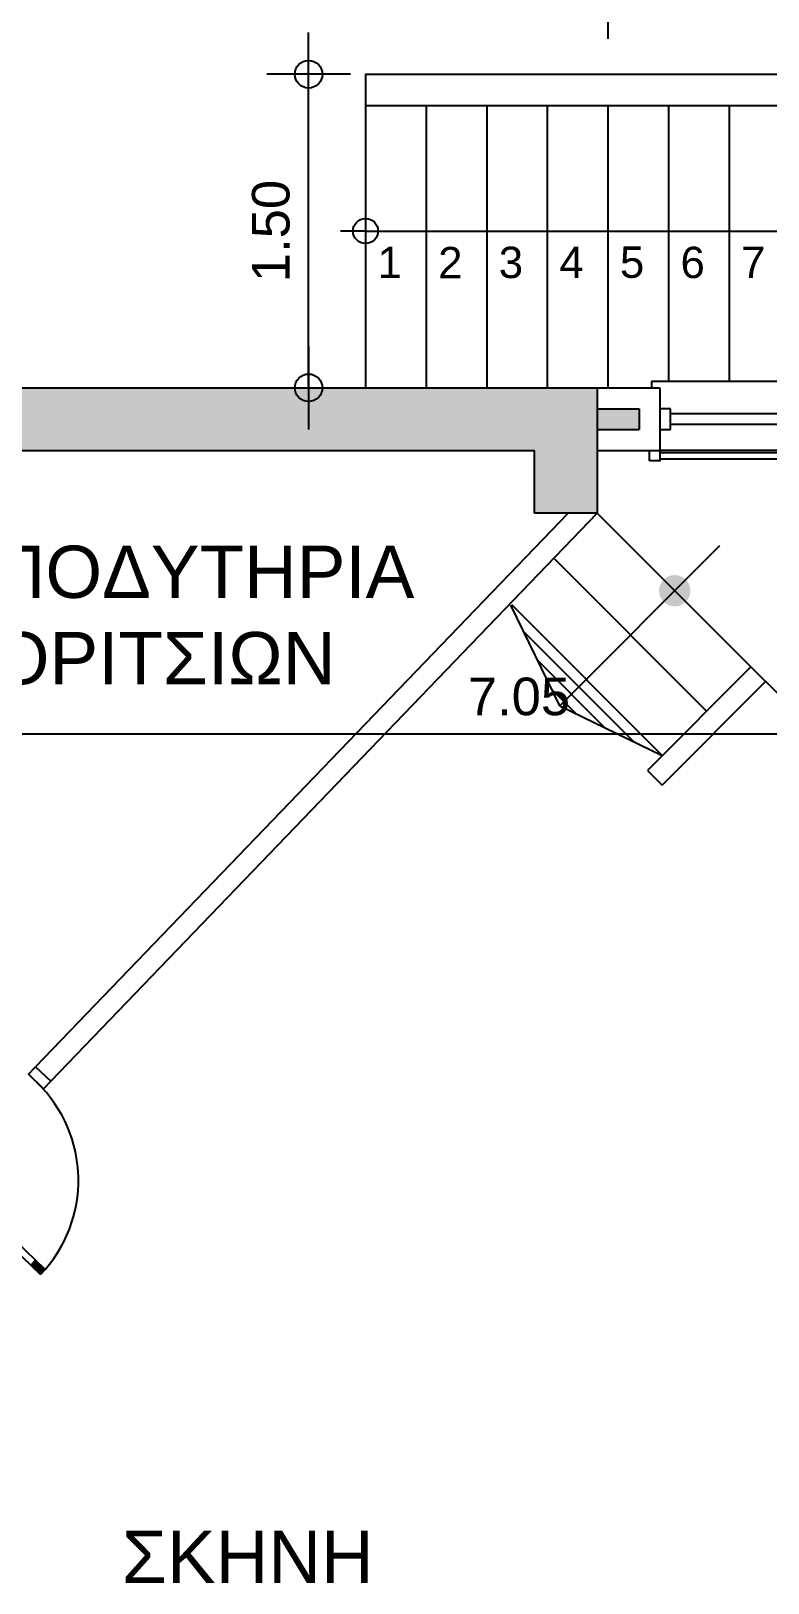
# Model space of a CAD drawing. Header units: metres. Extents: x -11 to 85, y -301 to 135.
# Drawn here: x 16.26 to 19.79, y 38.83 to 46.25 of the extents above; entities that cross this region are included whole.
import ezdxf
from ezdxf.enums import TextEntityAlignment as Align

# ---------------------------------------------------------------- set-up
doc = ezdxf.new("R2010")
doc.units = ezdxf.units.M
doc.header["$LTSCALE"] = 0.036
doc.header["$PDMODE"] = 2
for name, color, linetype in [('arxitek corofos', 252, 'Continuous'), ('DIMBLK', 252, 'Continuous'), ('Epipla', 252, 'Continuous'), ('Parathira', 252, 'Continuous')]:
    doc.layers.add(name, color=color, linetype=linetype)
doc.styles.add('COMU-N', font='arial.ttf')
doc.styles.get("Standard").update_dxf_attribs({"font": 'arial.ttf'})
doc.dimstyles.new('CADWDOT', dxfattribs={"dimscale": 0.1, "dimtxt": 1.8, "dimasz": 0.08, "dimexe": 2, "dimexo": 0, "dimgap": 0.09, "dimtad": 0, "dimrnd": 0.001, "dimzin": 0, "dimdsep": 46, "dimtxsty": 'Standard', "dimblk1": 'ARTDIM', "dimblk2": 'ARTDIM', "dimsah": 1, "dimcen": 0.09, "dimdle": 0.05, "dimse1": 1, "dimse2": 1, "dimadec": 0, "dimazin": 0, "dimtfac": 1, "dimtmove": 0, "dimatfit": 3, "dimldrblk": 'ARTDIM', "dimfxl": 2, "dimtvp": 0.9999, "dimtolj": 1, "dimtzin": 0, "dimarcsym": 0})

# ---------------------------------------------------------------- blocks, each defined once
blk = doc.blocks.new('A$C52D13D70')
at = {"layer": 'Parathira'}
for p, q in [((-0.33, 0.04), (-0.33, -2.44)), ((-0.3, 0.04), (-0.33, 0.04)), ((-0.1, 0), (-0.2, 0)), ((-0.2, 0), (-0.2, -0.05)), ((-0.1, -0.05), (-0.1, 0)), ((0, 0), (0, -2.4)), ((-0.2, -0.05), (-0.1, -0.05)), ((-0.175, -0.05), (-0.175, -0.7833)), ((-0.125, -0.05), (-0.125, -0.7833)), ((-0.1, -0.7833), (-0.2, -0.7833)), ((-0.2, -0.7833), (-0.2, -0.8333)), ((-0.1, -0.8333), (-0.1, -0.7833)), ((-0.2, -0.8333), (-0.1, -0.8333)), ((-0.175, -0.8333), (-0.175, -1.5667)), ((-0.125, -0.8333), (-0.125, -1.5667)), ((-0.1, -1.5667), (-0.2, -1.5667)), ((-0.2, -1.5667), (-0.2, -1.6167)), ((-0.2, -1.6167), (-0.1, -1.6167)), ((-0.175, -1.6167), (-0.175, -2.35)), ((-0.125, -1.6167), (-0.125, -2.35)), ((-0.1, -1.6167), (-0.1, -1.5667)), ((-0.1, -2.35), (-0.2, -2.35)), ((-0.2, -2.35), (-0.2, -2.4)), ((-0.1, -2.4), (-0.1, -2.35)), ((-0.33, -2.44), (-0.3, -2.44)), ((-0.2, -2.4), (-0.1, -2.4))]:
    blk.add_line(p, q, dxfattribs=at)
blk = doc.blocks.new('ARTDIM')
at = {"layer": 'DIMBLK'}
for p, q in [((0, -24.9975), (0, 24.9975)), ((-24.9975, 0), (24.9975, 0))]:
    blk.add_line(p, q, dxfattribs=at)
blk.add_circle((0, 0), 8.25, dxfattribs=at)
blk = doc.blocks.new('*D416')
at = {"layer": 'arxitek corofos', "color": 0, "lineweight": -2}
blk.add_line((22.1157, 42.89), (15.0817, 42.89), dxfattribs=at)
at = {"layer": 'Defpoints', "color": 0, "transparency": 16777216}
for p in [(15.0737, 43.5474), (22.1237, 43.5474), (15.0737, 42.89)]:
    blk.add_point(p, dxfattribs=at)
at = {"layer": 'arxitek corofos', "color": 0, "lineweight": -2, "xscale": 0.008, "yscale": 0.008, "zscale": 0.008, "rotation": 180}
blk.add_blockref('ARTDIM', (15.0737, 42.89), dxfattribs=at)
at = {"layer": 'arxitek corofos', "color": 0, "lineweight": -2, "xscale": 0.008, "yscale": 0.008, "zscale": 0.008}
blk.add_blockref('ARTDIM', (22.1237, 42.89), dxfattribs=at)
at = {"layer": 'arxitek corofos', "color": 0, "insert": (18.5987, 43.07), "char_height": 0.18, "attachment_point": 5}
blk.add_mtext('\\A1;7.05', dxfattribs=at)
blk = doc.blocks.new('A$C32F8495E')
at = {"layer": 'Parathira'}
for p, q in [((1.2176, 1.1864), (1.2534, 1.2213)), ((1.2874, 1.1147), (1.2176, 1.1864)), ((1.3232, 1.1496), (1.2874, 1.1147)), ((0.752, 0.7328), (0.7162, 0.6979)), ((0.8218, 0.6611), (0.752, 0.7328)), ((0.7911, 0.6927), (0.8144, 0.7154)), ((1.2447, 0.2271), (0.7911, 0.6927)), ((0.7957, 0.6972), (0.8411, 0.6507)), ((0.8004, 0.7018), (0.8458, 0.6552)), ((0.8051, 0.7063), (0.8504, 0.6597)), ((0.8097, 0.7108), (0.8551, 0.6643)), ((0.8144, 0.7154), (1.2674, 0.2504)), ((0.8597, 0.6688), (0.8365, 0.6461)), ((0.786, 0.6262), (0.8218, 0.6611)), ((1.2226, 0.2964), (1.1993, 0.2737)), ((1.204, 0.2782), (1.2493, 0.2317)), ((1.2087, 0.2828), (1.2539, 0.2363)), ((1.2133, 0.2873), (1.2585, 0.2409)), ((1.218, 0.2918), (1.263, 0.2456))]:
    blk.add_line(p, q, dxfattribs=at)
blk.add_arc((0.7911, 0.6927), 0.65, 314.25594, 44.25594, dxfattribs=at)
blk = doc.blocks.new('A$C074263FA')
at = {"layer": 'Epipla'}
for p, q in [((0.05, -0.01), (2.45, -0.01)), ((0.05, -0.04), (2.45, -0.04))]:
    blk.add_line(p, q, dxfattribs=at)
for points in [[(0, -0.05), (0, 0), (0.05, 0), (0.05, -0.05)], [(2.5, -0.05), (2.5, 0), (2.45, 0), (2.45, -0.05)]]:
    blk.add_lwpolyline(points, close=True, dxfattribs=at)
blk = doc.blocks.new('*D527')
at = {"layer": 'arxitek corofos', "color": 0, "lineweight": -2}
blk.add_line((19.0322, 46.4165), (21.6262, 46.4165), dxfattribs=at)
at = {"layer": 'Defpoints', "color": 0, "transparency": 16777216}
for p in [(21.6342, 46.4165), (19.0242, 46.0474, -1.33), (21.6342, 46.0474, -1.33)]:
    blk.add_point(p, dxfattribs=at)
at = {"layer": 'arxitek corofos', "color": 0, "lineweight": -2, "xscale": 0.008, "yscale": 0.008, "zscale": 0.008, "rotation": 180}
blk.add_blockref('ARTDIM', (19.0242, 46.4165), dxfattribs=at)
at = {"layer": 'arxitek corofos', "color": 0, "lineweight": -2, "xscale": 0.008, "yscale": 0.008, "zscale": 0.008}
blk.add_blockref('ARTDIM', (21.6342, 46.4165), dxfattribs=at)
at = {"layer": 'arxitek corofos', "color": 0, "insert": (20.3292, 46.5965), "char_height": 0.18, "attachment_point": 5}
blk.add_mtext('\\A1;2.61', dxfattribs=at)
blk = doc.blocks.new('*D529')
at = {"layer": 'arxitek corofos', "color": 0, "lineweight": -2}
blk.add_line((17.5916, 44.5554), (17.5916, 46.0394), dxfattribs=at)
at = {"layer": 'Defpoints', "color": 0, "transparency": 16777216}
for p in [(17.5916, 46.0474), (18.1786, 46.0474, -1.33), (18.1786, 44.5474, -1.33)]:
    blk.add_point(p, dxfattribs=at)
at = {"layer": 'arxitek corofos', "color": 0, "lineweight": -2, "xscale": 0.008, "yscale": 0.008, "zscale": 0.008}
for p, rotation in [((17.5916, 46.0474), 90), ((17.5916, 44.5474), 270)]:
    blk.add_blockref('ARTDIM', p, dxfattribs=dict(at, rotation=rotation))
at = {"layer": 'arxitek corofos', "color": 0, "insert": (17.4116, 45.2974), "char_height": 0.18, "attachment_point": 5, "rotation": 90}
blk.add_mtext('\\A1;1.50', dxfattribs=at)

msp = doc.modelspace()

# ---------------------------------------------------------------- hatches: boundary and pattern name
at = {"layer": 'arxitek corofos'}
for points in [[(18.9737, 44.5474), (14.7737, 44.5474), (14.7737, 43.9474), (15.0737, 43.9474), (15.0737, 44.2474), (18.6737, 44.2474), (18.6737, 43.9474), (18.9737, 43.9474)], [(19.1737, 44.4474), (18.9737, 44.4474), (18.9737, 44.3474), (19.1737, 44.3474)]]:
    msp.add_hatch(color=256, dxfattribs=at).paths.add_polyline_path(points)
h = msp.add_hatch(color=256, dxfattribs=at)
h.paths.add_polyline_path([(19.3443, 43.5767), (19.4193, 43.5767, -0.414214), (19.3443, 43.5017)])
h.paths.add_polyline_path([(19.2693, 43.5767), (19.3443, 43.5767), (19.3443, 43.5017, -0.414214)])
h.paths.add_polyline_path([(19.3443, 43.6517), (19.3443, 43.5767), (19.2693, 43.5767, -0.414214)])
h.paths.add_polyline_path([(19.3443, 43.6517, -0.414214), (19.4193, 43.5767), (19.3443, 43.5767)])

# ---------------------------------------------------------------- linework, layer by layer
for p, q in [((17.8642, 46.0474, -1.33), (21.6342, 46.0474, -1.33)), ((17.8642, 46.0474, -1.33), (17.8642, 44.5474, -1.33)), ((17.8642, 45.8974, -1.33), (21.6342, 45.8974, -1.33)), ((18.1542, 45.8974, -1.33), (18.1542, 44.5474, -1.33)), ((18.4442, 45.8974, -1.33), (18.4442, 44.5474, -1.33)), ((18.7342, 45.8974, -1.33), (18.7342, 44.5474, -1.33)), ((19.0242, 45.8974, -1.33), (19.0242, 44.5474, -1.33)), ((19.3142, 45.8974, -1.33), (19.3142, 44.5774, -1.33)), ((19.6042, 45.8974, -1.33), (19.6042, 44.5774, -1.33)), ((17.8642, 45.2974, -1.33), (17.7442, 45.2974, -1.33)), ((17.8642, 45.2974, -1.33), (21.6342, 45.2974, -1.33)), ((14.7737, 44.5474), (18.9737, 44.5474)), ((18.9737, 44.5474), (18.9737, 43.9474)), ((18.9737, 44.5474), (19.2737, 44.5474)), ((19.2737, 44.5474), (19.2737, 44.2474)), ((18.9737, 44.4474), (19.1737, 44.4474)), ((19.1737, 44.4474), (19.1737, 44.3474)), ((18.9737, 44.3474), (19.1737, 44.3474)), ((15.0737, 44.2474), (18.6737, 44.2474)), ((18.6737, 43.9474), (18.6737, 44.2474)), ((18.9737, 44.2474), (19.2737, 44.2474)), ((18.8349, 43.9474), (16.285, 41.2994)), ((18.9737, 43.9474), (16.3571, 41.2301)), ((18.9737, 43.9474), (18.6737, 43.9474)), ((18.9737, 43.9474), (19.7085, 43.2126)), ((18.7681, 43.7287), (19.4963, 43.0005)), ((19.5593, 43.7917), (18.7944, 43.0268)), ((18.7944, 43.0268), (18.5599, 43.5074)), ((18.5625, 43.5101), (19.2842, 42.7884)), ((18.6223, 43.3795), (19.1464, 42.8555)), ((18.6898, 43.2414), (19.0085, 42.9226)), ((19.7085, 43.2126), (19.2135, 42.7176)), ((19.7085, 43.2126), (19.7792, 43.1419)), ((19.7792, 43.1419), (19.2842, 42.6469)), ((19.7791, 43.1437), (19.9899, 42.9329)), ((18.7572, 43.1032), (18.8707, 42.9897)), ((18.7944, 43.0268), (19.2842, 42.7884)), ((19.2135, 42.7176), (19.2842, 42.6469)), ((16.285, 41.2994), (16.3571, 41.2301))]:
    msp.add_line(p, q, dxfattribs=at)
msp.add_circle((17.8642, 45.2974, -1.33), 0.06, dxfattribs=at)

# ---------------------------------------------------------------- block references
for name, p, rotation in [('A$C52D13D70', (21.6737, 44.2474), 270), ('A$C32F8495E', (15.0712, 40.0389), 1.824983389549319)]:
    msp.add_blockref(name, p, dxfattribs=dict(at, rotation=rotation))
msp.add_blockref('A$C074263FA', (19.2237, 44.2474), dxfattribs=at)

# ---------------------------------------------------------------- texts
at = {"layer": 'arxitek corofos', "style": 'COMU-N'}
for s, p in [('1', (17.9802, 45.1474, -1.33)), ('2', (18.2702, 45.1474, -1.33)), ('3', (18.5602, 45.1474, -1.33)), ('4', (18.8502, 45.1474, -1.33)), ('5', (19.1402, 45.1474, -1.33)), ('6', (19.4302, 45.1474, -1.33)), ('7', (19.7202, 45.1474, -1.33))]:
    msp.add_text(s, height=0.15, dxfattribs=at).set_placement(p, align=Align.MIDDLE)
for s, p in [('ΑΠΟΔΥΤΗΡΙΑ ', (15.8466, 43.5424)), ('ΚΟΡΙΤΣΙΩΝ', (15.8466, 43.1293)), ('ΣΚΗΝΗ', (16.6976, 38.8304))]:
    msp.add_text(s, height=0.25, dxfattribs=at).set_placement(p)

# ---------------------------------------------------------------- dimensions: what is measured, and where the dimension line sits
at = {"layer": 'arxitek corofos'}
for base, p1, p2, picture, middle in [((21.6342, 46.4165), (19.0242, 46.0474, -1.33), (21.6342, 46.0474, -1.33), '*D527', (20.3292, 46.5965)), ((15.0737, 42.89), (22.1237, 43.5474), (15.0737, 43.5474), '*D416', (18.5987, 43.07))]:
    dim = msp.add_linear_dim(base=base, p1=p1, p2=p2, dimstyle='CADWDOT', dxfattribs=at)
    dim.commit()
    dim.dimension.update_dxf_attribs({"geometry": picture, "text_midpoint": middle})
dim = msp.add_linear_dim(base=(17.5916, 46.0474), p1=(18.1786, 44.5474, -1.33), p2=(18.1786, 46.0474, -1.33), angle=90, dimstyle='CADWDOT', dxfattribs=at)
dim.commit()
dim.dimension.update_dxf_attribs({"geometry": '*D529', "text_midpoint": (17.4116, 45.2974)})

doc.saveas('drawing.dxf')
